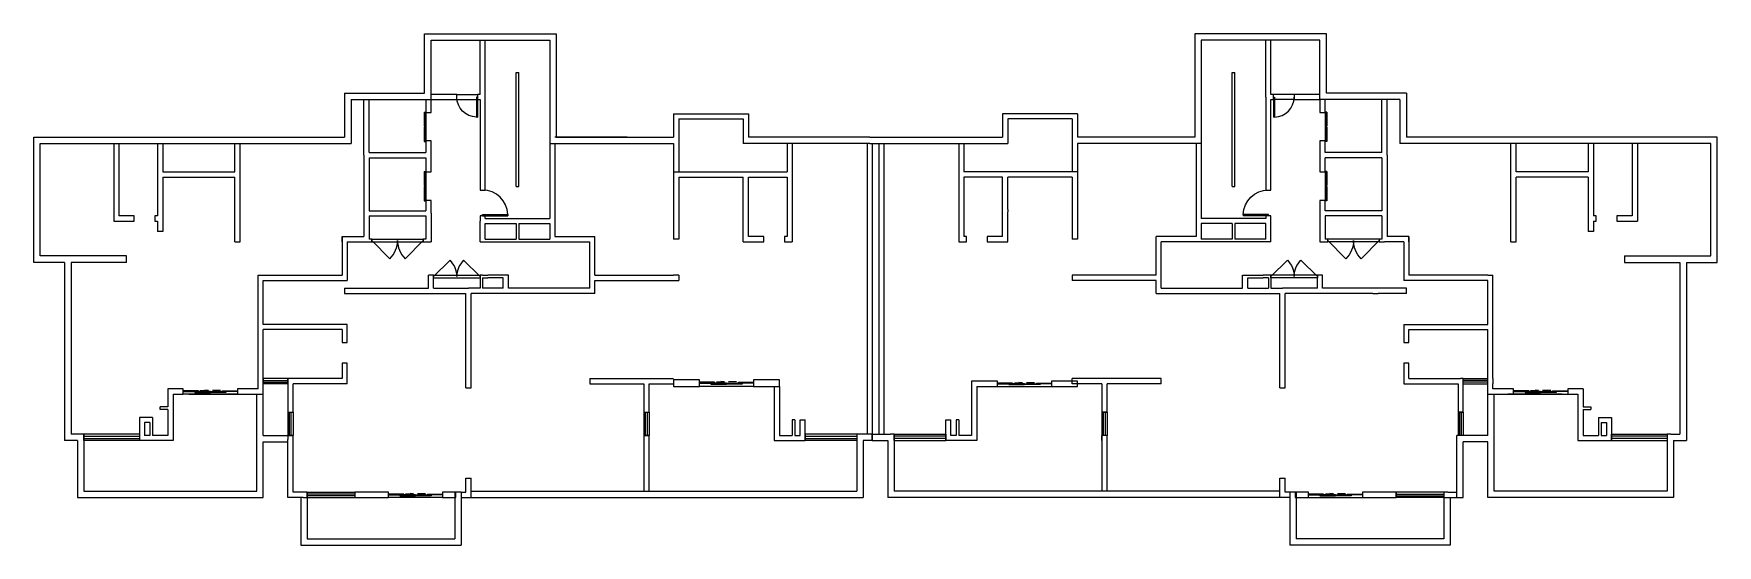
# Model space of a CAD drawing. Header units: millimetres. Extents: x 362 to 65612, y 178 to 19978.
import ezdxf

# ---------------------------------------------------------------- set-up
doc = ezdxf.new("R2010")
doc.units = ezdxf.units.MM
doc.layers.add('WALL', color=2, linetype='Continuous')
doc.layers.add('WINDOW', color=4, linetype='Continuous')

# ---------------------------------------------------------------- blocks, each defined once
blk = doc.blocks.new('$TCHSYS$WIN2D')
for p, q in [((-0.5, 0.5), (0.5, 0.5)), ((-0.5, 0.5), (-0.5, -0.5)), ((0.5, 0.5), (0.5, -0.5)), ((0.5, 0.167), (-0.5, 0.167)), ((0.5, -0.167), (-0.5, -0.167)), ((-0.5, -0.5), (0.5, -0.5))]:
    blk.add_line(p, q)
blk = doc.blocks.new('$TCHSYS$DOOR2D')
for p, q in [((0.45, 0.975), (0.5, 0.975)), ((0.45, 0), (0.45, 0.975)), ((0.5, 0), (0.5, 0.975)), ((0.5, 0), (0.45, 0))]:
    blk.add_line(p, q)
at = {"lineweight": 13}
blk.add_arc((0.475, 0), 0.975, 91.46928, 180, dxfattribs=at)
blk = doc.blocks.new('$DorLib2D$00000138')
at = {"color": 0, "linetype": 'Continuous'}
for p, q in [((-0.288, 0), (-0.288, 0.154)), ((-0.288, 0.154), (0, 0.154)), ((0, 0.154), (0, 0)), ((0.288, 0.154), (0, 0.154)), ((0.288, 0), (0.288, 0.154)), ((-0.5, -0.14), (-0.5, 0)), ((-0.5, 0), (-0.219, 0)), ((-0.219, -0.14), (-0.5, -0.14)), ((0, 0), (-0.288, 0)), ((-0.219, 0), (-0.219, -0.14)), ((-0.186, -0.186), (-0.037, -0.186)), ((-0.037, -0.186), (-0.102, -0.258)), ((-0.102, -0.258), (-0.102, -0.186)), ((0, 0), (0.288, 0)), ((0.186, -0.186), (0.037, -0.186)), ((0.037, -0.186), (0.102, -0.258)), ((0.102, -0.258), (0.102, -0.186)), ((0.219, 0), (0.219, -0.14)), ((0.5, 0), (0.219, 0)), ((0.219, -0.14), (0.5, -0.14)), ((0.5, 0), (0.5, -0.195)), ((0.5, -0.14), (0.5, 0))]:
    blk.add_line(p, q, dxfattribs=at)
blk = doc.blocks.new('$TCHSYS$LDOR22D')
for p, q in [((-0.517, 0.833), (-0.017, 0.833)), ((-0.517, 0.833), (-0.517, 0.667)), ((-0.517, 0.667), (-0.017, 0.667)), ((-0.017, 0.833), (-0.017, 0.667)), ((0.017, 0.833), (0.017, 0.667)), ((0.017, 0.833), (0.517, 0.833)), ((0.017, 0.667), (0.517, 0.667)), ((0.517, 0.833), (0.517, 0.667)), ((-0.5, 0.5), (0.5, 0.5))]:
    blk.add_line(p, q)
blk = doc.blocks.new('$DorLib2D$00000116')
at = {"color": 0}
for p, q in [((-0.5, 0), (-0.146, 0.354)), ((0.5, 0), (0.146, 0.354))]:
    blk.add_line(p, q, dxfattribs=at)
for centre, start, end in [((-0.5, 0), 0, 45), ((0.5, 0), 135, 180)]:
    blk.add_arc(centre, 0.5, start, end, dxfattribs=at)
blk = doc.blocks.new('$DorLib2D$00000001')
for p, q in [((0.45, 0.975), (0.5, 0.975)), ((0.45, 0), (0.45, 0.975)), ((0.5, 0), (0.5, 0.975)), ((0.5, 0), (0.45, 0))]:
    blk.add_line(p, q)
at = {"lineweight": 13}
blk.add_arc((0.475, 0), 0.975, 91.46928, 180, dxfattribs=at)

msp = doc.modelspace()

# ---------------------------------------------------------------- linework, layer by layer
at = {"layer": 'WALL'}
for p, q in [((15512, 19978), (17762, 19978)), ((15512, 17678), (15512, 19978)), ((15762, 19728), (17762, 19728)), ((15762, 17428), (15762, 19728)), ((17662, 17628), (17662, 19728)), ((17762, 19978), (20612, 19978)), ((17762, 19728), (20362, 19728)), ((17862, 17528), (17862, 19728)), ((20362, 19728), (20362, 15728)), ((20612, 19978), (20612, 15978)), ((45362, 19978), (45362, 15978)), ((48212, 19978), (45362, 19978)), ((45612, 19728), (45612, 15728)), ((48212, 19728), (45612, 19728)), ((48112, 17528), (48112, 19728)), ((50462, 19978), (48212, 19978)), ((50212, 19728), (48212, 19728)), ((48312, 17628), (48312, 19728)), ((50212, 17428), (50212, 19728)), ((50462, 17678), (50462, 19978)), ((19062, 14058), (19062, 18478)), ((19062, 18478), (19162, 18478)), ((19162, 14058), (19162, 18478)), ((46812, 14058), (46812, 18478)), ((46812, 18478), (46912, 18478)), ((46912, 14058), (46912, 18478)), ((12412, 17678), (13262, 17678)), ((12412, 17678), (12412, 15978)), ((13262, 17678), (15512, 17678)), ((16762, 17628), (15762, 17628)), ((16762, 17428), (16762, 17628)), ((17662, 17628), (17562, 17628)), ((17562, 17628), (17562, 17428)), ((48412, 17628), (48312, 17628)), ((48412, 17428), (48412, 17628)), ((50212, 17628), (49212, 17628)), ((49212, 17628), (49212, 17428)), ((52712, 17678), (50462, 17678)), ((53562, 17678), (52712, 17678)), ((53562, 17678), (53562, 15978)), ((12662, 17428), (13262, 17428)), ((12662, 17428), (12662, 15728)), ((13162, 15278), (13162, 17428)), ((13262, 17428), (15762, 17428)), ((13362, 15378), (13362, 17428)), ((15562, 17428), (15562, 16928)), ((15762, 16928), (15762, 17428)), ((15762, 17428), (16762, 17428)), ((17562, 17428), (17662, 17428)), ((17662, 17428), (17662, 13928)), ((17862, 13928), (17862, 17528)), ((48112, 17528), (48112, 13928)), ((48312, 17428), (48412, 17428)), ((48312, 13928), (48312, 17428)), ((49212, 17428), (50212, 17428)), ((50212, 17428), (50212, 16928)), ((52712, 17428), (50212, 17428)), ((50412, 16928), (50412, 17428)), ((52612, 15378), (52612, 17428)), ((53312, 17428), (52712, 17428)), ((52812, 15278), (52812, 17428)), ((53312, 17428), (53312, 15728)), ((15562, 16928), (15762, 16928)), ((25162, 16878), (25162, 15978)), ((25162, 16878), (28062, 16878)), ((25362, 16678), (25362, 15878)), ((25362, 16678), (27862, 16678)), ((27862, 16678), (27862, 15728)), ((28062, 16878), (28062, 15978)), ((40812, 16878), (37912, 16878)), ((37912, 16878), (37912, 15978)), ((40612, 16678), (38112, 16678)), ((38112, 16678), (38112, 15728)), ((40612, 16678), (40612, 15878)), ((40812, 16878), (40812, 15978)), ((50212, 16928), (50412, 16928)), ((362, 11128), (362, 15978)), ((362, 15978), (3662, 15978)), ((612, 11378), (612, 15728)), ((612, 15728), (3662, 15728)), ((3462, 15728), (3462, 12728)), ((3662, 15978), (5262, 15978)), ((3662, 15728), (3662, 12928)), ((3662, 15728), (5262, 15728)), ((5162, 15728), (5162, 14528)), ((5262, 15978), (8262, 15978)), ((5262, 15728), (8262, 15728)), ((5362, 15728), (5362, 14628)), ((8162, 14628), (8162, 15728)), ((8262, 15978), (12412, 15978)), ((8262, 15728), (12662, 15728)), ((8362, 14528), (8362, 15728)), ((15762, 15828), (15562, 15828)), ((15562, 15828), (15562, 15378)), ((15762, 15278), (15762, 15828)), ((20362, 15728), (25162, 15728)), ((20362, 15728), (20362, 12828)), ((20562, 15728), (20562, 12728)), ((20612, 15978), (25162, 15978)), ((25162, 15728), (25162, 14628)), ((25362, 15878), (25362, 14628)), ((29662, 15728), (27862, 15728)), ((29662, 15978), (28062, 15978)), ((29562, 15728), (29562, 14628)), ((32762, 15978), (29662, 15978)), ((32762, 15728), (29662, 15728)), ((29762, 15728), (29762, 14528)), ((32662, 15728), (32662, 4478)), ((32762, 15978), (33212, 15978)), ((32762, 15728), (33212, 15728)), ((32862, 15728), (32862, 4478)), ((33112, 15728), (33112, 4478)), ((33212, 15978), (36312, 15978)), ((33212, 15728), (36312, 15728)), ((33312, 15728), (33312, 4478)), ((36212, 15728), (36212, 14528)), ((36312, 15978), (37912, 15978)), ((36312, 15728), (38112, 15728)), ((36412, 15728), (36412, 14628)), ((40612, 15878), (40612, 14628)), ((45362, 15978), (40812, 15978)), ((45612, 15728), (40812, 15728)), ((40812, 15728), (40812, 14628)), ((45412, 15728), (45412, 12728)), ((45612, 15728), (45612, 12828)), ((50412, 15828), (50212, 15828)), ((50212, 15828), (50212, 15278)), ((50412, 15378), (50412, 15828)), ((57712, 15728), (53312, 15728)), ((57712, 15978), (53562, 15978)), ((57612, 14528), (57612, 15728)), ((60712, 15978), (57712, 15978)), ((60712, 15728), (57712, 15728)), ((57812, 14628), (57812, 15728)), ((60612, 15728), (60612, 14628)), ((62312, 15978), (60712, 15978)), ((62312, 15728), (60712, 15728)), ((60812, 15728), (60812, 14528)), ((65612, 15978), (62312, 15978)), ((65362, 15728), (62312, 15728)), ((62312, 15728), (62312, 12928)), ((62512, 15728), (62512, 12728)), ((65362, 11378), (65362, 15728)), ((65612, 11128), (65612, 15978)), ((13162, 15278), (13162, 13028)), ((13362, 15378), (15562, 15378)), ((13362, 15178), (13362, 13128)), ((13362, 15178), (15562, 15178)), ((15562, 15178), (15562, 14628)), ((15762, 14628), (15762, 15278)), ((50212, 15278), (50212, 14628)), ((52612, 15378), (50412, 15378)), ((50412, 14628), (50412, 15178)), ((52612, 15178), (50412, 15178)), ((52612, 15178), (52612, 13128)), ((52812, 15278), (52812, 13028)), ((5162, 14528), (5162, 12928)), ((5362, 14628), (8162, 14628)), ((5362, 14428), (5362, 12928)), ((5362, 14428), (8162, 14428)), ((8162, 11928), (8162, 14428)), ((8362, 11928), (8362, 14528)), ((15562, 14628), (15762, 14628)), ((25162, 14628), (25162, 12028)), ((25162, 14628), (27962, 14628)), ((25362, 14428), (25362, 12028)), ((25362, 14428), (27862, 14428)), ((27862, 13178), (27862, 14428)), ((27962, 14628), (29562, 14628)), ((28062, 13128), (28062, 14428)), ((28062, 14428), (29562, 14428)), ((29562, 14428), (29562, 12128)), ((29762, 14528), (29762, 11928)), ((36212, 14528), (36212, 11928)), ((38012, 14628), (36412, 14628)), ((37912, 14428), (36412, 14428)), ((36412, 14428), (36412, 12128)), ((37912, 13128), (37912, 14428)), ((40812, 14628), (38012, 14628)), ((38112, 13178), (38112, 14428)), ((40612, 14428), (38112, 14428)), ((40612, 14428), (40612, 12028)), ((40812, 14628), (40812, 12028)), ((50212, 14628), (50412, 14628)), ((57612, 11928), (57612, 14528)), ((60612, 14628), (57812, 14628)), ((57812, 11928), (57812, 14428)), ((60612, 14428), (57812, 14428)), ((60612, 14428), (60612, 12928)), ((60812, 14528), (60812, 12928)), ((17662, 13928), (17862, 13928)), ((19062, 14058), (19162, 14058)), ((46812, 14058), (46912, 14058)), ((48112, 13928), (48312, 13928)), ((13362, 13128), (15562, 13128)), ((15762, 13528), (15562, 13528)), ((15562, 13528), (15562, 13128)), ((15762, 13028), (15762, 13528)), ((27862, 13178), (27862, 13178)), ((27862, 13078), (27862, 13178)), ((27862, 12028), (27862, 13078)), ((27862, 13078), (27862, 13078)), ((28062, 12128), (28062, 13128)), ((37912, 12128), (37912, 13128)), ((38112, 13178), (38112, 13178)), ((38112, 13178), (38112, 13078)), ((38112, 12028), (38112, 13078)), ((38112, 13078), (38112, 13078)), ((50412, 13528), (50212, 13528)), ((50212, 13528), (50212, 13028)), ((50412, 13128), (50412, 13528)), ((52612, 13128), (50412, 13128)), ((3462, 12728), (4262, 12728)), ((4262, 12928), (3662, 12928)), ((4262, 12728), (4262, 12928)), ((5162, 12928), (5062, 12928)), ((5062, 12928), (5062, 12728)), ((5062, 12728), (5162, 12728)), ((5162, 12728), (5162, 12328)), ((5362, 12928), (5362, 12328)), ((13162, 13028), (13162, 12128)), ((13362, 12928), (15562, 12928)), ((13362, 12928), (13362, 12028)), ((15562, 12928), (15562, 12028)), ((15762, 13028), (15762, 11928)), ((17862, 12928), (17662, 12928)), ((17662, 12928), (17662, 12728)), ((17662, 11928), (17662, 12728)), ((17862, 12828), (17862, 12928)), ((17862, 12828), (19062, 12828)), ((17862, 12028), (17862, 12628)), ((17862, 12628), (19062, 12628)), ((19062, 12828), (20362, 12828)), ((19062, 12628), (19062, 12028)), ((19162, 12628), (19162, 12028)), ((19162, 12628), (20362, 12628)), ((20362, 12628), (20362, 12028)), ((20562, 12728), (20562, 12128)), ((45412, 12728), (45412, 12128)), ((46912, 12828), (45612, 12828)), ((45612, 12628), (45612, 12028)), ((46812, 12628), (45612, 12628)), ((46812, 12628), (46812, 12028)), ((48112, 12828), (46912, 12828)), ((46912, 12628), (46912, 12028)), ((48112, 12628), (46912, 12628)), ((48312, 12928), (48112, 12928)), ((48112, 12928), (48112, 12828)), ((48112, 12028), (48112, 12628)), ((48312, 12728), (48312, 12928)), ((48312, 11928), (48312, 12728)), ((50212, 13028), (50212, 11928)), ((52612, 12928), (50412, 12928)), ((50412, 12928), (50412, 12028)), ((52612, 12928), (52612, 12028)), ((52812, 13028), (52812, 12128)), ((60612, 12928), (60612, 12928)), ((60612, 12928), (60612, 12728)), ((60612, 12728), (60612, 12728)), ((60612, 12728), (60612, 12328)), ((60912, 12928), (60812, 12928)), ((60812, 12728), (60912, 12728)), ((60812, 12728), (60812, 12328)), ((60912, 12728), (60912, 12928)), ((62312, 12928), (61712, 12928)), ((61712, 12928), (61712, 12728)), ((61712, 12728), (62512, 12728)), ((5362, 12328), (5162, 12328)), ((8162, 11928), (8362, 11928)), ((12312, 11928), (12312, 12128)), ((12312, 12128), (12312, 10628)), ((12312, 12128), (13162, 12128)), ((12512, 11928), (12512, 10428)), ((12512, 11928), (13262, 11928)), ((13262, 11928), (13462, 11928)), ((13462, 12028), (13362, 12028)), ((13462, 11928), (13462, 12028)), ((15562, 12028), (15462, 12028)), ((15462, 12028), (15462, 11928)), ((15462, 11928), (15762, 11928)), ((17662, 11928), (19062, 11928)), ((17862, 12028), (19062, 12028)), ((19062, 11928), (20462, 11928)), ((19162, 12028), (20362, 12028)), ((20462, 11928), (21912, 11928)), ((20562, 12128), (22112, 12128)), ((21912, 10528), (21912, 11928)), ((22112, 10628), (22112, 12128)), ((25362, 12028), (25162, 12028)), ((27862, 11928), (27862, 12028)), ((27862, 11928), (28062, 11928)), ((28662, 12128), (28062, 12128)), ((28062, 11928), (28662, 11928)), ((28062, 11928), (28062, 11928)), ((28662, 11928), (28662, 12128)), ((29562, 12128), (29462, 12128)), ((29462, 12128), (29462, 11928)), ((29462, 11928), (29762, 11928)), ((36212, 11928), (36512, 11928)), ((36512, 12128), (36412, 12128)), ((36512, 11928), (36512, 12128)), ((37912, 12128), (37312, 12128)), ((37312, 12128), (37312, 11928)), ((37312, 11928), (37912, 11928)), ((37912, 11928), (37912, 11928)), ((37912, 11928), (38112, 11928)), ((38112, 11928), (38112, 12028)), ((40812, 12028), (40612, 12028)), ((43862, 10628), (43862, 12128)), ((45412, 12128), (43862, 12128)), ((44062, 10528), (44062, 11928)), ((45512, 11928), (44062, 11928)), ((46912, 11928), (45512, 11928)), ((46812, 12028), (45612, 12028)), ((48112, 12028), (46912, 12028)), ((48312, 11928), (46912, 11928)), ((50212, 11928), (50512, 11928)), ((50512, 12028), (50412, 12028)), ((50512, 11928), (50512, 12028)), ((52612, 12028), (52512, 12028)), ((52512, 12028), (52512, 11928)), ((52512, 11928), (52712, 11928)), ((53462, 11928), (52712, 11928)), ((53662, 12128), (52812, 12128)), ((53462, 11928), (53462, 10428)), ((53662, 11928), (53662, 12128)), ((53662, 12128), (53662, 10628)), ((57612, 11928), (57812, 11928)), ((60812, 12328), (60612, 12328)), ((1562, 11128), (362, 11128)), ((1662, 11378), (612, 11378)), ((1562, 11128), (1562, 4228)), ((3962, 11378), (1662, 11378)), ((1812, 11128), (1812, 4478)), ((3962, 11128), (1812, 11128)), ((3962, 11128), (3962, 11378)), ((62012, 11378), (64312, 11378)), ((62012, 11378), (62012, 11128)), ((62012, 11128), (64162, 11128)), ((64162, 11128), (64162, 4478)), ((64312, 11378), (65362, 11378)), ((64412, 11128), (64412, 4228)), ((64412, 11128), (65612, 11128)), ((9062, 10528), (9062, 10628)), ((9062, 10628), (9262, 10628)), ((9062, 8628), (9062, 10528)), ((9262, 10628), (12312, 10628)), ((9262, 10628), (9262, 10628)), ((15662, 10128), (15662, 10628)), ((15862, 10628), (15662, 10628)), ((15862, 10528), (15862, 10628)), ((15862, 10128), (15862, 10528)), ((17762, 10628), (17662, 10628)), ((17662, 10628), (17662, 10528)), ((17662, 10528), (17662, 10128)), ((17762, 10628), (17962, 10628)), ((17762, 10528), (17762, 10128)), ((17762, 10528), (17962, 10528)), ((18762, 10628), (17962, 10628)), ((18562, 10528), (17962, 10528)), ((18562, 10128), (18562, 10528)), ((18762, 10128), (18762, 10628)), ((21912, 10128), (21912, 10528)), ((22112, 10628), (25162, 10628)), ((25162, 10628), (25162, 10628)), ((25362, 10628), (25162, 10628)), ((25362, 10628), (25362, 10428)), ((40612, 10628), (40612, 10428)), ((40812, 10628), (40612, 10628)), ((40812, 10628), (40812, 10628)), ((43862, 10628), (40812, 10628)), ((44062, 10128), (44062, 10528)), ((47212, 10628), (48012, 10628)), ((47212, 10128), (47212, 10628)), ((47412, 10528), (48012, 10528)), ((47412, 10128), (47412, 10528)), ((48212, 10628), (48012, 10628)), ((48212, 10528), (48012, 10528)), ((48312, 10628), (48212, 10628)), ((48212, 10528), (48212, 10128)), ((48312, 10528), (48312, 10628)), ((48312, 10528), (48312, 10128)), ((50312, 10628), (50112, 10628)), ((50112, 10628), (50112, 10528)), ((50112, 10128), (50112, 10528)), ((50312, 10128), (50312, 10628)), ((56712, 10628), (53662, 10628)), ((56712, 10628), (56712, 10628)), ((56712, 10628), (56912, 10628)), ((56912, 10528), (56912, 10628)), ((56912, 8628), (56912, 10528)), ((9262, 10428), (12512, 10428)), ((9262, 8728), (9262, 10428)), ((12412, 10128), (13612, 10128)), ((12412, 10128), (12412, 9928)), ((12412, 9928), (13512, 9928)), ((13512, 9928), (13512, 9928)), ((13512, 9928), (13712, 9928)), ((13612, 10128), (15462, 10128)), ((13712, 9928), (13712, 9928)), ((13712, 9928), (15462, 9928)), ((15456, 10128), (15662, 10128)), ((15456, 9928), (15762, 9928)), ((15762, 9928), (17112, 9928)), ((15862, 10128), (17212, 10128)), ((17112, 6267), (17112, 9928)), ((17662, 10128), (17212, 10128)), ((17312, 6267), (17312, 9928)), ((17762, 9928), (17312, 9928)), ((18562, 10128), (17762, 10128)), ((18662, 9928), (17762, 9928)), ((22112, 9928), (18662, 9928)), ((21912, 10128), (18762, 10128)), ((22112, 10428), (25362, 10428)), ((22112, 9928), (22112, 10428)), ((43862, 10428), (40612, 10428)), ((43862, 9928), (43862, 10428)), ((43862, 9928), (47312, 9928)), ((44062, 10128), (47212, 10128)), ((47312, 9928), (48212, 9928)), ((47412, 10128), (48212, 10128)), ((48212, 9928), (48662, 9928)), ((48312, 10128), (48762, 10128)), ((48662, 6267), (48662, 9928)), ((50112, 10128), (48762, 10128)), ((48862, 6267), (48862, 9928)), ((50212, 9928), (48862, 9928)), ((50518, 9928), (50212, 9928)), ((50518, 10128), (50312, 10128)), ((52362, 10128), (50512, 10128)), ((52262, 9928), (50512, 9928)), ((52262, 9928), (52262, 9928)), ((52262, 9928), (52462, 9928)), ((53562, 10128), (52362, 10128)), ((52462, 9928), (52462, 9928)), ((53562, 9928), (52462, 9928)), ((56712, 10428), (53462, 10428)), ((53562, 9928), (53562, 10128)), ((56712, 8728), (56712, 10428)), ((9062, 6628), (9062, 8628)), ((12512, 8728), (9262, 8728)), ((12312, 8528), (9262, 8528)), ((9262, 6628), (9262, 8528)), ((12312, 8528), (12312, 8028)), ((12512, 8028), (12512, 8728)), ((53462, 8728), (56712, 8728)), ((53462, 8728), (53462, 8028)), ((53662, 8528), (56712, 8528)), ((53662, 8028), (53662, 8528)), ((56712, 6628), (56712, 8528)), ((56912, 6628), (56912, 8628)), ((12312, 8028), (12512, 8028)), ((53462, 8028), (53662, 8028)), ((12512, 7228), (12312, 7228)), ((12312, 7228), (12312, 6628)), ((12512, 6428), (12512, 7228)), ((53662, 7228), (53462, 7228)), ((53462, 7228), (53462, 6428)), ((53662, 6628), (53662, 7228)), ((9062, 6628), (9062, 6628)), ((9062, 6428), (9062, 6628)), ((9262, 6628), (9262, 6428)), ((10312, 6628), (10212, 6628)), ((10212, 6628), (10212, 6428)), ((12312, 6628), (10312, 6628)), ((21912, 6628), (24112, 6628)), ((21912, 6628), (21912, 6428)), ((24112, 6628), (25162, 6628)), ((26162, 6578), (25162, 6578)), ((25162, 6578), (25162, 6328)), ((26162, 6328), (26162, 6578)), ((29262, 6578), (28262, 6578)), ((28262, 6578), (28262, 6328)), ((29262, 6328), (29262, 6578)), ((37712, 6528), (36712, 6528)), ((36712, 6528), (36712, 4428)), ((37712, 6328), (37712, 6528)), ((40812, 6528), (39812, 6528)), ((39812, 6528), (39812, 6328)), ((41862, 6628), (40612, 6628)), ((40612, 6428), (40612, 6628)), ((40812, 6328), (40812, 6528)), ((44062, 6628), (41862, 6628)), ((44062, 6428), (44062, 6628)), ((53662, 6628), (55662, 6628)), ((55762, 6628), (55662, 6628)), ((55762, 6428), (55762, 6628)), ((56712, 6428), (56712, 6628)), ((56912, 6628), (56912, 6628)), ((56912, 6628), (56912, 6428)), ((6160, 6228), (5562, 6228)), ((5562, 6228), (5562, 5534)), ((5762, 6028), (6160, 6028)), ((5762, 6028), (5762, 5534)), ((6160, 6028), (6160, 6228)), ((9062, 6228), (8260, 6228)), ((8260, 6228), (8260, 6028)), ((8260, 6028), (9262, 6028)), ((9012, 4278), (9012, 6028)), ((9012, 6028), (9262, 6028)), ((9062, 6228), (9062, 6428)), ((9062, 6428), (9062, 6428)), ((9262, 6028), (9262, 6428)), ((9262, 4428), (9262, 6028)), ((10212, 6428), (10212, 5328)), ((12512, 6428), (10412, 6428)), ((10412, 5328), (10412, 6428)), ((17112, 6267), (17312, 6267)), ((21912, 6428), (24012, 6428)), ((24012, 6428), (24012, 5328)), ((24212, 5328), (24212, 6428)), ((24212, 6428), (25162, 6428)), ((25162, 6328), (26162, 6328)), ((28262, 6328), (29262, 6328)), ((29062, 6328), (29062, 4228)), ((29262, 6328), (29262, 4428)), ((36912, 6328), (37712, 6328)), ((36912, 6328), (36912, 4228)), ((39812, 6328), (40812, 6328)), ((41762, 6428), (40612, 6428)), ((41762, 6428), (41762, 5328)), ((41962, 5328), (41962, 6428)), ((44062, 6428), (41962, 6428)), ((48662, 6267), (48862, 6267)), ((53462, 6428), (55562, 6428)), ((55562, 6428), (55562, 5328)), ((55762, 5328), (55762, 6428)), ((56712, 6028), (56712, 6428)), ((56712, 6028), (57713, 6028)), ((56712, 4428), (56712, 6028)), ((56712, 6028), (56962, 6028)), ((56912, 6228), (56912, 6428)), ((56912, 6428), (56912, 6428)), ((57713, 6228), (56912, 6228)), ((56962, 4278), (56962, 6028)), ((57713, 6028), (57713, 6228)), ((60412, 6228), (59813, 6228)), ((59813, 6228), (59813, 6028)), ((59813, 6028), (60212, 6028)), ((60212, 6028), (60212, 5534)), ((60412, 6228), (60412, 5534)), ((5562, 5534), (5262, 5534)), ((5262, 5434), (5262, 5534)), ((5562, 5434), (5262, 5434)), ((5562, 5434), (5562, 4428)), ((5762, 5534), (5762, 4228)), ((10212, 5328), (10412, 5328)), ((24012, 5328), (24212, 5328)), ((41762, 5328), (41962, 5328)), ((55562, 5328), (55762, 5328)), ((60212, 5534), (60212, 4228)), ((60412, 5534), (60712, 5534)), ((60412, 5434), (60712, 5434)), ((60412, 5434), (60412, 4428)), ((60712, 5534), (60712, 5434)), ((4462, 5128), (4462, 4228)), ((4962, 5128), (4462, 5128)), ((4662, 4928), (4662, 4428)), ((4862, 4928), (4662, 4928)), ((4862, 4928), (4862, 4428)), ((4962, 5128), (4962, 4428)), ((29762, 5028), (29762, 4428)), ((29862, 5028), (29762, 5028)), ((29862, 5028), (29862, 4428)), ((30062, 4428), (30062, 5028)), ((30062, 5028), (30262, 5028)), ((30262, 4228), (30262, 5028)), ((35712, 4228), (35712, 5028)), ((35712, 5028), (35912, 5028)), ((35912, 4428), (35912, 5028)), ((36112, 5028), (36112, 4428)), ((36212, 5028), (36112, 5028)), ((36212, 5028), (36212, 4428)), ((61012, 5128), (61012, 4428)), ((61012, 5128), (61512, 5128)), ((61112, 4928), (61112, 4428)), ((61112, 4928), (61312, 4928)), ((61312, 4928), (61312, 4428)), ((61512, 5128), (61512, 4228)), ((2062, 4228), (1562, 4228)), ((2162, 4478), (1812, 4478)), ((2062, 4228), (2062, 2028)), ((2312, 4478), (2162, 4478)), ((2312, 4228), (2312, 4478)), ((2312, 4228), (2312, 2278)), ((4462, 4478), (4462, 4228)), ((4862, 4228), (4462, 4228)), ((4862, 4428), (4662, 4428)), ((5762, 4228), (4862, 4228)), ((5562, 4428), (4962, 4428)), ((9012, 2278), (9012, 4278)), ((9262, 4428), (10212, 4428)), ((9262, 2028), (9262, 4178)), ((9262, 4178), (10212, 4178)), ((10412, 4428), (10212, 4428)), ((10212, 4428), (10212, 4278)), ((10212, 2028), (10212, 4278)), ((10412, 4278), (10412, 4428)), ((10412, 2228), (10412, 4278)), ((24212, 4428), (24012, 4428)), ((24012, 4428), (24012, 2278)), ((24212, 4228), (24212, 4428)), ((24212, 2278), (24212, 4428)), ((29062, 4228), (29862, 4228)), ((29262, 4428), (29762, 4428)), ((29862, 4428), (30062, 4428)), ((29862, 4228), (30262, 4228)), ((30262, 4478), (30262, 4228)), ((32412, 4478), (32262, 4478)), ((32262, 4478), (32262, 4228)), ((32262, 4228), (32262, 2278)), ((32862, 4478), (32412, 4478)), ((32862, 4228), (32512, 4228)), ((32512, 4228), (32512, 2028)), ((32862, 4478), (33212, 4478)), ((32862, 4478), (32862, 4228)), ((32862, 4228), (32862, 4478)), ((32862, 4228), (33212, 4228)), ((33212, 4478), (33567, 4478)), ((33212, 4228), (33462, 4228)), ((33462, 4228), (33462, 2028)), ((33712, 4478), (33567, 4478)), ((33712, 4228), (33712, 4478)), ((33712, 4228), (33712, 2278)), ((35712, 4478), (35712, 4228)), ((36112, 4228), (35712, 4228)), ((36112, 4428), (35912, 4428)), ((36912, 4228), (36112, 4228)), ((36712, 4428), (36212, 4428)), ((41762, 4228), (41762, 4428)), ((41962, 4428), (41762, 4428)), ((41762, 4428), (41762, 2278)), ((41962, 2278), (41962, 4428)), ((55512, 2028), (55512, 4428)), ((56712, 4428), (55512, 4428)), ((55762, 4428), (55562, 4428)), ((55762, 2028), (55762, 4178)), ((56712, 4178), (55762, 4178)), ((56712, 2028), (56712, 4178)), ((56962, 2278), (56962, 4278)), ((60212, 4228), (61112, 4228)), ((60412, 4428), (61012, 4428)), ((61112, 4428), (61312, 4428)), ((61112, 4228), (61512, 4228)), ((61512, 4228), (61512, 4478)), ((63812, 4478), (63662, 4478)), ((63662, 4478), (63662, 4228)), ((63662, 4228), (63662, 2278)), ((63812, 4478), (64162, 4478)), ((63912, 4228), (63912, 2028)), ((63912, 4228), (64412, 4228)), ((17112, 2228), (17112, 2778)), ((17112, 2778), (17312, 2778)), ((17312, 2028), (17312, 2778)), ((48662, 2028), (48662, 2778)), ((48662, 2778), (48862, 2778)), ((48862, 2228), (48862, 2778)), ((2062, 2028), (9262, 2028)), ((2312, 2278), (9012, 2278)), ((10812, 2028), (10212, 2028)), ((10812, 2228), (10412, 2228)), ((10712, 2028), (10712, 178)), ((10962, 2228), (10812, 2228)), ((10812, 2028), (10962, 2028)), ((10962, 2028), (10962, 2228)), ((10962, 2028), (10962, 428)), ((14112, 2228), (12812, 2228)), ((12812, 2228), (12812, 2028)), ((12812, 2028), (14112, 2028)), ((14112, 2028), (14112, 2228)), ((16717, 2228), (16212, 2228)), ((16212, 2228), (16212, 2028)), ((16212, 2028), (16717, 2028)), ((16682, 2228), (16682, 428)), ((16932, 2228), (16682, 2228)), ((16717, 2028), (16717, 2228)), ((16932, 2228), (16932, 178)), ((16932, 2228), (17112, 2228)), ((16932, 2028), (17312, 2028)), ((17312, 2278), (24112, 2278)), ((17312, 2028), (24112, 2028)), ((24112, 2278), (32262, 2278)), ((24112, 2028), (32512, 2028)), ((41862, 2028), (33462, 2028)), ((41862, 2278), (33712, 2278)), ((48662, 2278), (41862, 2278)), ((48662, 2028), (41862, 2028)), ((49042, 2028), (48662, 2028)), ((49042, 2228), (48862, 2228)), ((49042, 2228), (49042, 178)), ((49292, 2228), (49042, 2228)), ((49762, 2228), (49257, 2228)), ((49257, 2228), (49257, 2028)), ((49257, 2028), (49762, 2028)), ((49292, 2228), (49292, 428)), ((49762, 2028), (49762, 2228)), ((53162, 2228), (51862, 2228)), ((51862, 2228), (51862, 2028)), ((51862, 2028), (53162, 2028)), ((53162, 2028), (53162, 2228)), ((55162, 2228), (55012, 2228)), ((55012, 2228), (55012, 2028)), ((55012, 2028), (55162, 2028)), ((55012, 2028), (55012, 428)), ((55162, 2228), (55512, 2228)), ((55162, 2028), (55512, 2028)), ((55262, 2028), (55262, 178)), ((55512, 2028), (55762, 2028)), ((63912, 2028), (56712, 2028)), ((63662, 2278), (56962, 2278)), ((10712, 178), (16932, 178)), ((10962, 428), (16682, 428)), ((55262, 178), (49042, 178)), ((55012, 428), (49292, 428))]:
    msp.add_line(p, q, dxfattribs=at)
at = {"layer": 'WINDOW'}
for p, q in [((16762, 17628), (17562, 17628)), ((49212, 17628), (48412, 17628)), ((16762, 17428), (17562, 17428)), ((49212, 17428), (48412, 17428)), ((23362, 15978), (20562, 15978)), ((13462, 12028), (15462, 12028)), ((13462, 11928), (15462, 11928)), ((52512, 12028), (50512, 12028)), ((52512, 11928), (50512, 11928)), ((15862, 10628), (17662, 10628)), ((15862, 10528), (17662, 10528)), ((50112, 10628), (48312, 10628)), ((50112, 10528), (48312, 10528)), ((8260, 6028), (6160, 6028)), ((6374, 6028), (8474, 6028)), ((28262, 6328), (26162, 6328)), ((37712, 6328), (39812, 6328)), ((59599, 6028), (57499, 6028)), ((57713, 6028), (59813, 6028)), ((16212, 2028), (14112, 2028)), ((49762, 2028), (51862, 2028))]:
    msp.add_line(p, q, dxfattribs=at)

# ---------------------------------------------------------------- block references
for name, p, xscale, yscale, zscale, rotation in [('$DorLib2D$00000001', (17162, 17528), 800, -800, 800, 359.9999999993747), ('$DorLib2D$00000001', (48812, 17528), 800, 800, 800, 180.0000000006253), ('$TCHSYS$LDOR22D', (15662, 16378), 1099.999999999963, -200, 1099.999999999963, 269.9999781336988), ('$TCHSYS$LDOR22D', (50312, 16378), 1099.999999999963, 200, 1099.999999999963, 270.0000218662952), ('$TCHSYS$LDOR22D', (15662, 14078), 1099.999999999963, -200, 1099.999999999963, 270.0000218648096), ('$TCHSYS$LDOR22D', (50312, 14078), 1099.999999999963, 200, 1099.999999999963, 269.9999781351904), ('$TCHSYS$DOOR2D', (17762, 13428), -1000, -1000, -1000, 89.9999999991929), ('$TCHSYS$DOOR2D', (48212, 13428), -1000, 1000, -1000, 90.0000000008071), ('$DorLib2D$00000116', (14462, 11978), -2000, -2000, -2000, 359.9999999995164), ('$DorLib2D$00000116', (51512, 11978), -2000, 2000, -2000, 180.0000000004835), ('$DorLib2D$00000116', (16762, 10578), 1800, 1800, 1800, 359.9999999990365), ('$DorLib2D$00000116', (49212, 10578), 1800, -1800, 1800, 180.0000000009634), ('$TCHSYS$WIN2D', (9737, 6528), 950, 200, 950, 180.0000000000913), ('$TCHSYS$WIN2D', (56237, 6528), 950, -200, 950, 359.9999999999087), ('$DorLib2D$00000138', (7210, 6128), -2100, 200, -2100, 179.999999999279), ('$DorLib2D$00000138', (27212, 6453), 2100, 250, 2100, 180.0000000084774), ('$DorLib2D$00000138', (38762, 6428), 2100, -200, 2100, 359.9999999915226), ('$TCHSYS$WIN2D', (10312, 4878), -900, 200, -900, 89.99999999926627), ('$TCHSYS$WIN2D', (24112, 4878), -900, 200, -900, 89.9999999992737), ('$TCHSYS$WIN2D', (41862, 4878), -900, -200, -900, 90.00000000072629), ('$TCHSYS$WIN2D', (55662, 4878), -900, -200, -900, 90.00000000073373), ('$TCHSYS$WIN2D', (3387, 4353), 2150, -250, 2150, 179.9999999992771), ('$TCHSYS$WIN2D', (31262, 4353), 2000, -250, 2000, 179.9999999992729), ('$TCHSYS$WIN2D', (34712, 4353), -2000, -250, -2000, 179.9999999992662), ('$TCHSYS$WIN2D', (11887, 2128), -1850, -200, -1850, 179.9999999992609), ('$DorLib2D$00000138', (15162, 2128), -2100, 200, -2100, 179.9999999992598)]:
    msp.add_blockref(name, p, dxfattribs=dict(at, xscale=xscale, yscale=yscale, zscale=zscale, rotation=rotation))
for name, p, xscale, yscale, zscale in [('$DorLib2D$00000138', (58763, 6128), -2100, -200, -2100), ('$TCHSYS$WIN2D', (62587, 4353), 2150, 250, 2150), ('$DorLib2D$00000138', (50812, 2128), -2100, -200, -2100), ('$TCHSYS$WIN2D', (54087, 2128), -1850, 200, -1850)]:
    msp.add_blockref(name, p, dxfattribs=dict(at, xscale=xscale, yscale=yscale, zscale=zscale))

doc.saveas('drawing.dxf')
